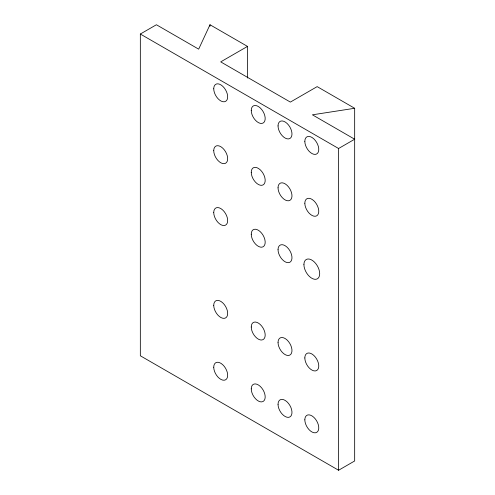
<?xml version="1.0" encoding="UTF-8"?>
<svg xmlns="http://www.w3.org/2000/svg" width="495" height="495" viewBox="0 0 495 495"><rect width="100%" height="100%" fill="white"/><g stroke="black" fill="none" stroke-linecap="round" stroke-linejoin="round"><path stroke-width="0.74" d="M247.5 46.406L209.991 24.75L198.668 49.147L156.408 24.75L140.333 34.031L140.333 355.781L338.592 470.25L354.668 460.969L354.668 108.281L317.159 86.625L290.367 102.094L220.708 61.875L247.5 46.406L247.5 78.043M140.333 34.031L338.592 148.5L354.668 139.219L312.407 114.815L354.668 108.281M338.592 148.5L338.592 470.25M209.991 24.75L209.991 26.291M278.042 249.666A9.851 5.686 60 0 0 288.492 262.666A9.851 5.686 60 0 0 288.492 248.731A9.851 5.686 60 0 0 278.042 249.666M278.042 342.478A9.851 5.686 60 0 0 288.492 355.478A9.851 5.686 60 0 0 288.492 341.544A9.851 5.686 60 0 0 278.042 342.478M278.042 404.353A9.851 5.686 60 0 0 288.492 417.353A9.851 5.686 60 0 0 288.492 403.419A9.851 5.686 60 0 0 278.042 404.353M278.042 125.916A9.851 5.686 60 0 0 288.492 138.916A9.851 5.686 60 0 0 288.492 124.981A9.851 5.686 60 0 0 278.042 125.916M278.042 187.791A9.851 5.686 60 0 0 288.492 200.791A9.851 5.686 60 0 0 288.492 186.856A9.851 5.686 60 0 0 278.042 187.791M304.833 419.822A9.851 5.686 60 0 0 315.284 432.822A9.851 5.686 60 0 0 315.284 418.888A9.851 5.686 60 0 0 304.833 419.822M251.25 388.884A9.851 5.686 60 0 0 261.7 401.884A9.851 5.686 60 0 0 261.7 387.95A9.851 5.686 60 0 0 251.25 388.884M213.741 367.228A9.851 5.686 60 0 0 224.192 380.228A9.851 5.686 60 0 0 224.192 366.294A9.851 5.686 60 0 0 213.741 367.228M213.741 305.353A9.851 5.686 60 0 0 224.192 318.353A9.851 5.686 60 0 0 224.192 304.419A9.851 5.686 60 0 0 213.741 305.353M251.25 327.009A9.851 5.686 60 0 0 261.7 340.009A9.851 5.686 60 0 0 261.7 326.075A9.851 5.686 60 0 0 251.25 327.009M304.833 357.947A9.851 5.686 60 0 0 315.284 370.947A9.851 5.686 60 0 0 315.284 357.013A9.851 5.686 60 0 0 304.833 357.947M303.918 264.602A11.15 6.441 60 0 0 315.748 279.316A11.15 6.441 60 0 0 315.748 263.544A11.15 6.441 60 0 0 303.918 264.602M251.25 234.197A9.851 5.686 60 0 0 261.7 247.197A9.851 5.686 60 0 0 261.7 233.263A9.851 5.686 60 0 0 251.25 234.197M213.741 212.541A9.851 5.686 60 0 0 224.192 225.541A9.851 5.686 60 0 0 224.192 211.606A9.851 5.686 60 0 0 213.741 212.541M213.741 150.666A9.851 5.686 60 0 0 224.192 163.666A9.851 5.686 60 0 0 224.192 149.731A9.851 5.686 60 0 0 213.741 150.666M251.25 172.322A9.851 5.686 60 0 0 261.7 185.322A9.851 5.686 60 0 0 261.7 171.388A9.851 5.686 60 0 0 251.25 172.322M304.833 203.259A9.851 5.686 60 0 0 315.284 216.259A9.851 5.686 60 0 0 315.284 202.325A9.851 5.686 60 0 0 304.833 203.259M304.833 141.384A9.851 5.686 60 0 0 315.284 154.384A9.851 5.686 60 0 0 315.284 140.45A9.851 5.686 60 0 0 304.833 141.384M251.25 110.447A9.851 5.686 60 0 0 261.7 123.447A9.851 5.686 60 0 0 261.7 109.513A9.851 5.686 60 0 0 251.25 110.447M213.741 88.791A9.851 5.686 60 0 0 224.192 101.791A9.851 5.686 60 0 0 224.192 87.856A9.851 5.686 60 0 0 213.741 88.791"/></g></svg>
